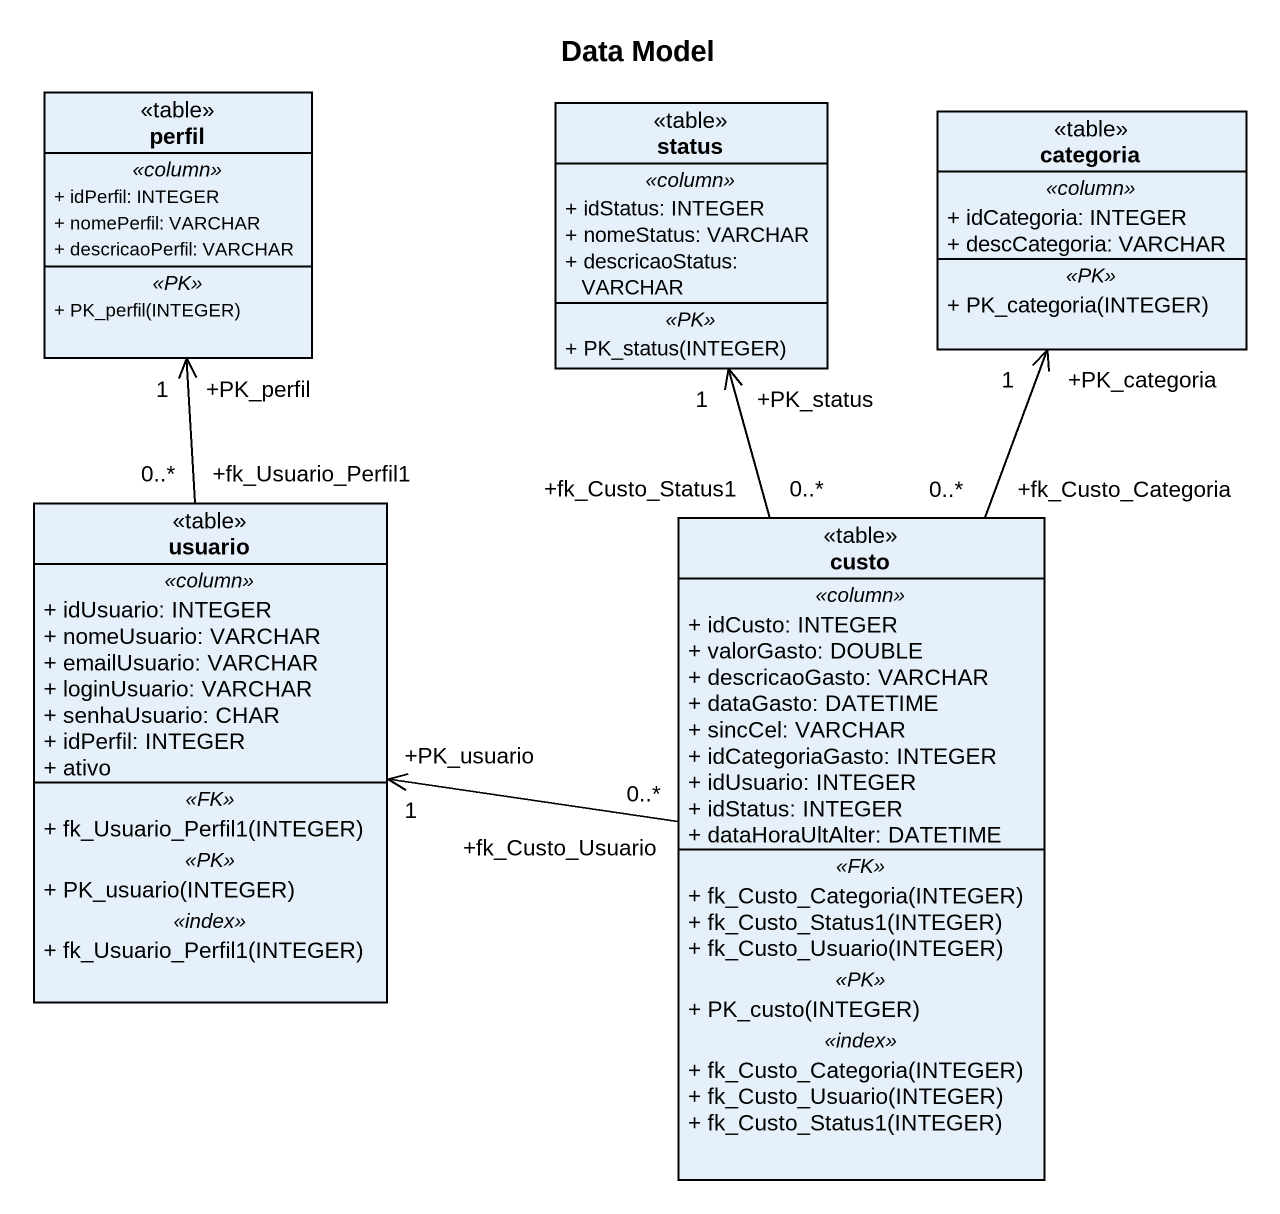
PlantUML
@startuml
title Data Model
hide circle
hide empty members
skinparam classAttributeIconSize 0
class perfil <<table>> {
  .. <<column>> ..
  + idPerfil: INTEGER
  + nomePerfil: VARCHAR
  + descricaoPerfil: VARCHAR
  .. <<PK>> ..
  + PK_perfil(INTEGER)
}
class status <<table>> {
  .. <<column>> ..
  + idStatus: INTEGER
  + nomeStatus: VARCHAR
  + descricaoStatus: VARCHAR
  .. <<PK>> ..
  + PK_status(INTEGER)
}
class categoria <<table>> {
  .. <<column>> ..
  + idCategoria: INTEGER
  + descCategoria: VARCHAR
  .. <<PK>> ..
  + PK_categoria(INTEGER)
}
class usuario <<table>> {
  .. <<column>> ..
  + idUsuario: INTEGER
  + nomeUsuario: VARCHAR
  + emailUsuario: VARCHAR
  + loginUsuario: VARCHAR
  + senhaUsuario: CHAR
  + idPerfil: INTEGER
  + ativo
  .. <<FK>> ..
  + fk_Usuario_Perfil1(INTEGER)
  .. <<PK>> ..
  + PK_usuario(INTEGER)
  .. <<index>> ..
  + fk_Usuario_Perfil1(INTEGER)
}
class custo <<table>> {
  .. <<column>> ..
  + idCusto: INTEGER
  + valorGasto: DOUBLE
  + descricaoGasto: VARCHAR
  + dataGasto: DATETIME
  + sincCel: VARCHAR
  + idCategoriaGasto: INTEGER
  + idUsuario: INTEGER
  + idStatus: INTEGER
  + dataHoraUltAlter: DATETIME
  .. <<FK>> ..
  + fk_Custo_Categoria(INTEGER)
  + fk_Custo_Status1(INTEGER)
  + fk_Custo_Usuario(INTEGER)
  .. <<PK>> ..
  + PK_custo(INTEGER)
  .. <<index>> ..
  + fk_Custo_Categoria(INTEGER)
  + fk_Custo_Usuario(INTEGER)
  + fk_Custo_Status1(INTEGER)
}
usuario "+fk_Usuario_Perfil1\n0..*" -up-> "+PK_perfil\n1" perfil
custo "+fk_Custo_Status1\n0..*" -up-> "+PK_status\n1" status
custo "+fk_Custo_Categoria\n0..*" -up-> "+PK_categoria\n1" categoria
custo "+fk_Custo_Usuario\n0..*" -left-> "+PK_usuario\n1" usuario
@enduml
